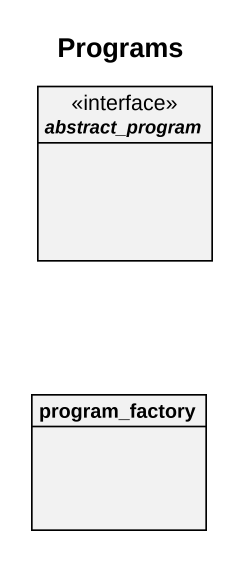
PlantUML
@startuml
title Programs
hide circle
hide empty members
interface abstract_program <<interface>>
class program_factory
@enduml
